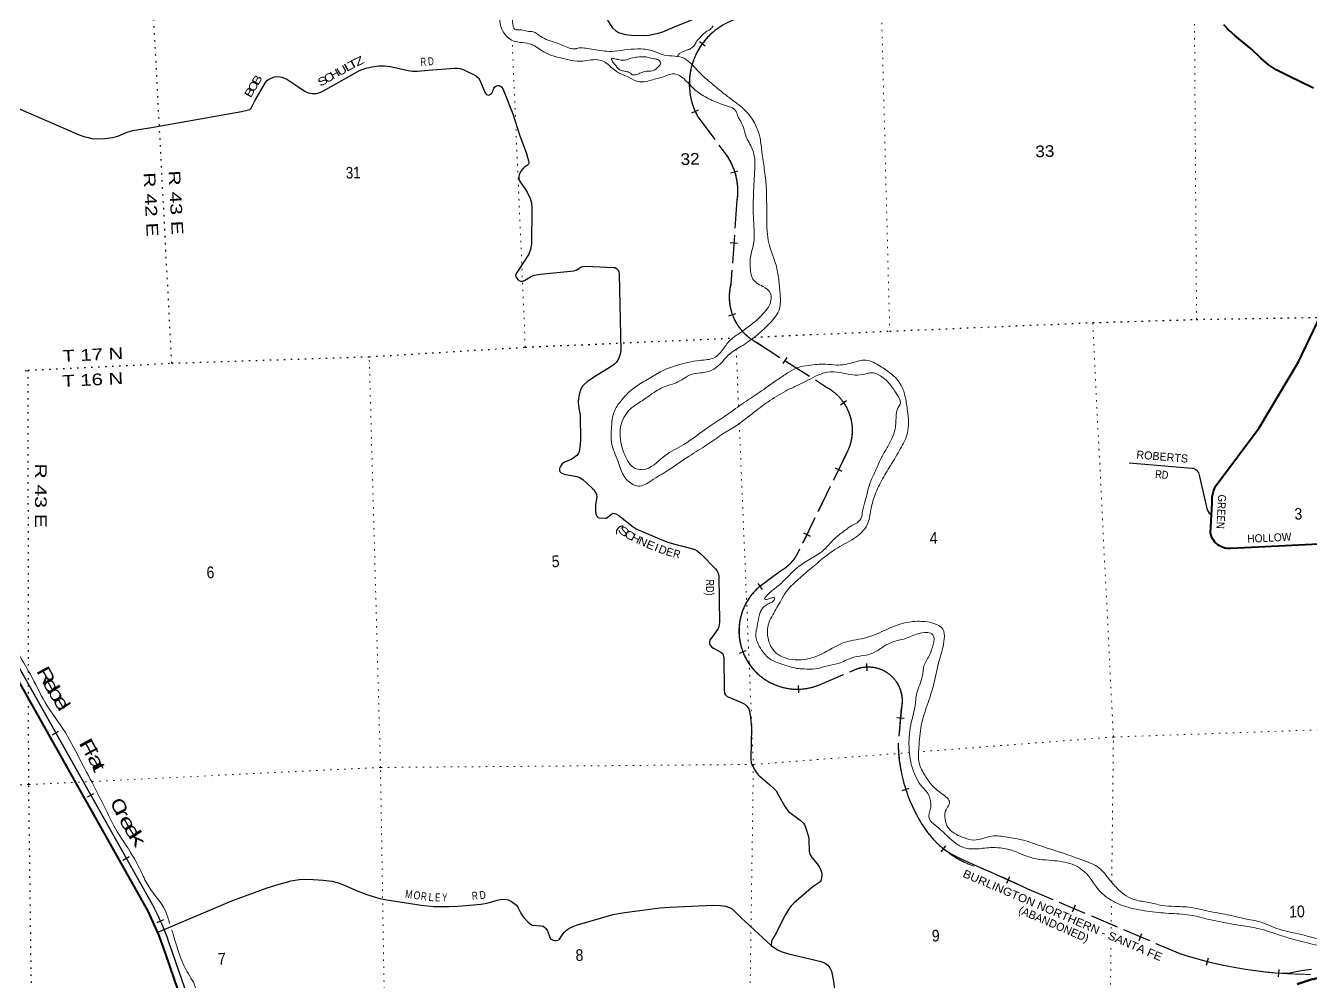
# Model space of a CAD drawing. Header units: feet. Extents: x 751810 to 1010326, y -353855 to -161247.
# Drawn here: x 889489 to 908761, y -205284 to -190935 of the extents above; entities that cross this region are included whole.
import ezdxf
from ezdxf.enums import TextEntityAlignment as Align

# ---------------------------------------------------------------- set-up
doc = ezdxf.new("R2010")
doc.units = ezdxf.units.FT
doc.header["$LTSCALE"] = 70
doc.linetypes.add('DOTTED', pattern=[1.5, 0.3, -1.2])
doc.linetypes.add('LONG_DASHED', pattern=[7.5, 6, -1.5])
for name, color, linetype, lineweight in [('23', 7, 'Continuous', 70), ('26', 7, 'Continuous', 40), ('29', 7, 'Continuous', 25), ('34', 7, 'Continuous', 25), ('39', 7, 'Continuous', 13), ('6', 7, 'DOTTED', 25), ('63', 7, 'Continuous', 25), ('7', 7, 'DOTTED', 13)]:
    doc.layers.add(name, color=color, linetype=linetype, lineweight=lineweight)
for name, color, linetype in [('27', 7, 'Continuous'), ('30', 7, 'Continuous'), ('41', 7, 'Continuous')]:
    doc.layers.add(name, color=color, linetype=linetype)

msp = doc.modelspace()

# ---------------------------------------------------------------- linework, layer by layer
at = {"layer": '23'}
msp.add_lwpolyline([(908547.89, -205312.83), (908758, -205243.62), (908974.2, -205196.76)], dxfattribs=at)
at = {"layer": '26'}
for points in [[(908792.2, -191871.26), (908415.36, -191685.35), (908362.62, -191662.49), (908234.93, -191595.66), (908114.93, -191515.85), (908003.93, -191423.93), (907865.95, -191286.34), (907676.22, -191129.7), (907614.95, -191083.61), (907529.2, -191006.56), (907451.98, -190920.96)], [(909184.8, -198697.15), (907553.35, -198775.56), (907529.02, -198776.52), (907499.13, -198774.86), (907469.57, -198770.09), (907440.67, -198762.26), (907412.75, -198751.44), (907386.11, -198737.77), (907361.05, -198721.39), (907337.84, -198702.48), (907316.73, -198681.24), (907297.96, -198657.91), (907281.72, -198632.75), (907268.21, -198606.04), (907257.56, -198578.05), (907249.9, -198549.11), (907274.07, -198086.86), (907272.73, -198049.36), (907275.43, -198005.35), (907282.71, -197961.86), (907294.5, -197919.37), (907310.67, -197878.34), (907331.03, -197839.23), (907978.89, -196966.14), (908566.97, -195977.35), (909018.23, -195036.42)], [(892030.92, -206142.19), (891553.48, -204763.59), (891484.99, -204572.72), (891324.98, -204218.43), (888927.19, -199955.24)]]:
    msp.add_lwpolyline(points, dxfattribs=at)
at = {"layer": '29'}
for p, q in [((898386.01, -194656.52), (898411.64, -195806.11)), ((906031.47, -197492.28), (906971.81, -197570.16)), ((891469.07, -204531.46), (892580.91, -204062.9))]:
    msp.add_line(p, q, dxfattribs=at)
for points in [[(898001.13, -190490.5), (898249.29, -190918.17), (898284.74, -190966.16), (898330.61, -191007.88), (898374.4, -191035), (898424.45, -191053.78), (898480.75, -191068.38), (898568.33, -191078.81), (898756.01, -191082.99), (898833.16, -191076.73), (898897.8, -191064.21), (898977.04, -191045.43), (899041.69, -191024.57), (899191.83, -190959.9), (899658.93, -190774.22), (899819.49, -190722.06), (899848.68, -190709.55), (899869.54, -190692.86), (900059.3, -190548.9)], [(893568.02, -191845.87), (893663.99, -191912.63), (893724.45, -191939.75), (893780.76, -191950.18), (893812.03, -191952.27), (893853.73, -191950.18), (893914.21, -191933.49), (893951.74, -191912.63), (894068.51, -191845.87), (894493.88, -191608.05), (894587.7, -191572.59), (894681.54, -191549.64), (894783.71, -191537.13), (894869.2, -191537.13), (894952.6, -191545.47), (895094.4, -191574.68), (895221.59, -191605.97), (895294.57, -191616.4), (895363.38, -191616.41), (895528.11, -191603.88), (895915.94, -191570.5), (895961.81, -191570.52), (895999.35, -191574.69), (896057.73, -191595.54), (896232.88, -191683.17), (896274.59, -191716.53), (896297.52, -191754.1), (896370.5, -191933.49), (896385.1, -191958.54), (896395.52, -191968.97), (896420.55, -191975.21), (896441.4, -191973.14), (896462.25, -191962.7), (896478.93, -191943.94), (896508.12, -191870.91), (896516.46, -191858.4), (896535.23, -191843.8), (896566.5, -191833.37), (896587.36, -191833.36), (896608.21, -191839.63), (896622.8, -191854.23), (896645.74, -191891.77), (896791.7, -192254.76), (896895.96, -192588.54), (896991.88, -192838.87)], [(887996.56, -191578.85), (890290.2, -192571.84), (890359.05, -192594.8), (890425.77, -192611.49), (890482.07, -192626.09), (890548.75, -192630.25), (890675.99, -192628.18), (890790.63, -192613.56), (890869.91, -192590.63), (891007.48, -192530.12), (891045.06, -192519.7), (891090.93, -192509.27), (891374.47, -192463.36), (892725.63, -192221.37), (892811.17, -192202.6), (892846.61, -192190.08), (892867.42, -192171.31), (892925.8, -192062.83), (893084.27, -191787.46), (893115.6, -191754.08), (893144.79, -191733.22), (893182.32, -191714.45), (893217.72, -191704.01), (893274.07, -191697.76), (893301.18, -191699.84), (893332.45, -191706.1), (893401.21, -191737.39), (893568.02, -191845.87)], [(896991.88, -192838.87), (897025.23, -192961.97), (897029.4, -192999.53), (897025.23, -193014.14), (897012.72, -193028.73), (896966.85, -193057.94), (896939.74, -193082.98), (896912.63, -193116.35), (896887.61, -193172.68), (896879.27, -193203.96), (896881.35, -193231.09), (896891.78, -193262.39), (896912.63, -193291.58), (896962.68, -193362.51), (897006.46, -193433.45), (897050.25, -193529.4), (897069.02, -193594.08), (897075.27, -193667.09), (897071.1, -194213.65), (897056.5, -194290.85), (897029.4, -194363.86), (896883.44, -194593.33), (896841.73, -194651.75), (896833.4, -194680.95), (896835.48, -194701.82), (896843.82, -194718.51), (896870.93, -194747.7), (896883.44, -194758.14), (896906.37, -194766.49), (896937.66, -194768.57), (896966.84, -194756.06), (897054.42, -194701.81), (897075.27, -194691.39), (897110.72, -194678.87), (897200.38, -194664.26), (897704.99, -194614.19), (897738.35, -194603.77), (897763.37, -194589.16), (897817.59, -194551.61), (897840.52, -194545.36), (897884.31, -194543.26), (898305.51, -194559.95), (898324.27, -194564.13), (898345.12, -194574.56), (898368.06, -194601.67), (898380.57, -194624.63), (898386.01, -194656.52)], [(898411.64, -195806.11), (898402.48, -195862.74), (898378.49, -195924.29), (898344.09, -195983.74), (898315.94, -196011.91), (898277.37, -196040.07), (898028.19, -196191.32), (897903.08, -196274.76), (897858.25, -196315.44), (897835.32, -196342.56), (897808.21, -196386.37), (897783.19, -196465.64), (897773.8, -196529.27), (897772.76, -196574.12), (897777.97, -196641.92), (897802.99, -196783.78), (897807.16, -197150.94), (897795.7, -197262.55), (897786.31, -197322), (897768.59, -197356.43), (897748.78, -197380.41), (897712.29, -197410.67), (897673.71, -197434.65), (897565.29, -197480.55), (897532.97, -197504.54), (897511.07, -197534.79), (897491.27, -197577.56), (897490.22, -197609.89), (897497.52, -197623.46), (897514.2, -197640.14), (897561.12, -197659.96), (897749.83, -197696.47), (897794.65, -197714.19), (897843.66, -197746.54), (897890.57, -197789.3), (897987.53, -197877.97), (898008.38, -197898.83), (898032.36, -197939.5), (898043.83, -197965.59), (898049.04, -198006.25), (898032.36, -198118.9), (898030.27, -198210.72), (898036.53, -198256.59), (898041.74, -198274.35), (898052.17, -198293.11), (898068.85, -198309.81), (898090.74, -198319.17), (898182.49, -198323.35), (898192.92, -198322.33), (898202.3, -198318.15), (898274.23, -198256.59), (898293, -198249.31), (898315.94, -198252.42), (898346.18, -198261.83), (898378.49, -198281.62), (898595.35, -198452.69), (898638.1, -198479.83), (898682.92, -198502.75)], [(906971.81, -197570.16), (906991.49, -197573.21), (907010.25, -197581.56), (907030.06, -197594.07), (907047.78, -197608.68), (907057.17, -197621.19), (907067.6, -197637.88), (907081.15, -197675.43), (907202.09, -198199.07), (907214.61, -198223.07), (907231.28, -198244.97), (907243.8, -198256.45), (907262.56, -198270.01)], [(898682.92, -198502.75), (899025.93, -198647.76), (899115.59, -198681.12), (899201.09, -198706.17), (899488.84, -198781.27), (899520.11, -198793.78), (899553.48, -198812.55), (899609.78, -198856.37), (899830.81, -199081.68), (899849.57, -199108.79), (899866.25, -199137.99), (899876.67, -199163.03), (899880.85, -199198.5), (899889.19, -199886.93), (899880.84, -199947.42), (899868.34, -199978.72), (899789.1, -200091.38), (899751.56, -200141.44), (899739.06, -200174.82), (899739.05, -200206.11), (899747.39, -200226.97), (899776.59, -200258.27), (899799.52, -200272.87), (899855.83, -200299.99), (899907.95, -200331.28), (899928.8, -200345.88), (899939.23, -200358.4), (899951.75, -200408.47), (899960.09, -200896.63), (899962.16, -200948.78), (899976.77, -200971.73), (900005.95, -200994.68), (900081.03, -201025.97), (900218.65, -201088.56)], [(900218.65, -201088.56), (900266.6, -201113.59), (900299.95, -201140.7), (900329.16, -201182.43), (900345.83, -201245.01), (900356.26, -201309.69), (900366.68, -201466.15), (900358.34, -201933.45), (900364.6, -201993.94), (900391.7, -202058.62), (900427.15, -202117.02), (900470.94, -202171.27), (900646.09, -202321.47), (900706.57, -202379.88), (900737.84, -202413.26), (900775.37, -202475.85), (900867.12, -202646.91), (900892.14, -202682.37), (900925.5, -202722.01), (901096.49, -202851.36), (901146.53, -202899.33), (901163.22, -202920.19), (901179.89, -202955.66), (901221.6, -203095.44), (901229.94, -203147.59), (901234.11, -203314.48), (901244.53, -203360.38), (901271.64, -203410.45), (901355.05, -203506.41), (901392.58, -203566.91), (901413.43, -203614.89)], [(901413.43, -203614.89), (901422.82, -203650.37), (901423.86, -203679.58), (901420.74, -203717.13), (901414.32, -203744.74), (901406.14, -203764.07), (901396.43, -203775.49), (901386.16, -203783.35), (901377.98, -203790.15), (901317.51, -203829.78), (901294.58, -203847.51), (901263.3, -203873.59), (901004.74, -204094.73), (900962, -204138.54), (900935.93, -204178.17), (900879.63, -204267.88), (900716.99, -204582.89), (900674.24, -204653.83), (900671.11, -204670.51), (900663.82, -204733.2)], [(892580.91, -204062.9), (893107.14, -203867.35), (893288.56, -203811.02), (893469.96, -203763.04), (893586.74, -203744.26), (893670.14, -203738), (893797.35, -203740.09), (893949.56, -203750.52), (894083, -203767.21), (894172.68, -203792.24), (894253.99, -203821.45), (894458.34, -203913.24), (894602.23, -203967.48), (894714.83, -204002.94), (894796.15, -204025.89), (894871.2, -204042.59), (895417.52, -204126.03), (895607.29, -204144.8), (895834.56, -204146.89), (895968.03, -204142.72), (896201.55, -204121.86), (896312.08, -204111.42), (896401.73, -204096.83), (896474.72, -204078.04), (896556.03, -204050.93), (896604.01, -204040.49), (896668.63, -204038.41), (896720.78, -204048.84), (896772.89, -204071.79)], [(896772.89, -204071.79), (896845.88, -204126.02), (896870.91, -204165.65), (896912.61, -204247.02), (896948.06, -204301.26), (897016.87, -204376.36), (897052.32, -204407.65), (897070.05, -204420.17), (897087.76, -204426.43), (897208.71, -204438.95), (897244.16, -204443.12), (897267.09, -204455.64), (897287.95, -204474.41), (897308.79, -204514.05), (897346.33, -204614.19), (897356.76, -204630.87), (897373.44, -204643.39), (897396.38, -204652.78), (897421.39, -204655.91), (897443.3, -204656.95), (897465.19, -204653.82), (897481.87, -204646.52), (897492.29, -204635.05), (897542.34, -204564.12), (897566.32, -204530.74), (897588.22, -204507.79), (897614.28, -204487.97), (897650.77, -204468.15), (897704.99, -204443.12), (897759.19, -204422.26), (898293, -204267.88), (898373.31, -204252.23), (898468.16, -204238.67), (898996.77, -204168.79), (899147.93, -204155.23), (899790.17, -204126.02), (899897.58, -204131.23), (899977.83, -204142.71), (900037.29, -204162.53), (900082.09, -204188.61), (900211.37, -204309.6), (900663.82, -204733.2)], [(900663.82, -204733.2), (900756.71, -204798.83), (900815.09, -204823.86), (900923.53, -204857.24), (901411.46, -204969.9), (901471.93, -204994.93), (901515.73, -205028.31), (901544.92, -205067.95), (901565.77, -205115.93), (901594.96, -205241.1), (901632.5, -205520.65)]]:
    msp.add_lwpolyline(points, dxfattribs=at)
at = {"layer": '34', "lineweight": 13}
for p, q in [((889014.35, -199906.22), (891412.14, -204169.41)), ((891647.97, -204730.86), (893750.12, -210800.81))]:
    msp.add_line(p, q, dxfattribs=at)
at = {"layer": '34'}
for p, q in [((889886.18, -201570.77), (889982.59, -201516.55)), ((890414.08, -202504.03), (890510.49, -202449.8)), ((890944.08, -203451.68), (891040.49, -203397.46)), ((891457.45, -204386.86), (891558.47, -204341.81))]:
    msp.add_line(p, q, dxfattribs=at)
for points in [[(888990.22, -199861.07), (891413.1, -204168.88), (891414.81, -204172.05), (891445.11, -204231.55), (891473.86, -204291.41), (891501.6, -204351.8), (891528.83, -204412.87), (891554.54, -204474.31), (891579.05, -204535.93), (891603.06, -204598.25), (891625.55, -204660.92), (891646.83, -204723.77), (891658.55, -204759.69)], [(891649.07, -204730.67), (893751.16, -210800.46), (893752, -210802.97), (893773.78, -210870.35), (893796.99, -210936.83), (893821.35, -211002.95), (893846.6, -211069.23), (893873.28, -211134.61), (893900.99, -211199.25), (893929.59, -211264.02), (893959.62, -211327.92), (893990.67, -211391.08), (894023.01, -211454.24), (894056.27, -211516.28), (894066.95, -211535.99)]]:
    msp.add_lwpolyline(points, dxfattribs=at)
at = {"layer": '34', "lineweight": 13}
msp.add_arc((888024.81, -205922.14), 3813.99, 18.17629, 27.30501, dxfattribs=at)
at = {"layer": '39'}
msp.add_line((901163.51, -200583.62), (901125.12, -200582.2), dxfattribs=at)
for points in [[(901330.17, -196193.95), (901040.08, -196337.9), (900887.07, -196413.15), (900611.83, -196580.83), (900404.73, -196734.31), (900138.6, -196935.97), (899938.64, -197059.01), (899697.59, -197223.62), (899434.44, -197390.93), (899120.19, -197602.13), (898868.82, -197759), (898669.64, -197841.71), (898590.19, -197815.94), (898448.77, -197677.2), (898367.8, -197470.1), (898272.7, -197196.93), (898268.18, -196983.44), (898318.17, -196705.81), (898430.12, -196541.14), (898608.38, -196368.38), (898808.28, -196243.33), (899008.37, -196124.31), (899245.52, -196030.36), (899415.58, -195984.82), (899592.18, -195955.2), (899708.82, -195943.55), (899810.85, -195916.23), (899938.2, -195793.41), (900039.05, -195661.32), (900182.95, -195552.1), (900336.81, -195438.54), (900474.54, -195325.48), (900562.45, -195232.08), (900637.96, -195128.99), (900663.09, -195027.45), (900654.7, -194951.13), (900538.58, -194847.89), (900377.14, -194713.8), (900356.11, -194619.73), (900353.6, -194406.18), (900400.02, -194209.27), (900407.16, -193981.32), (900395.36, -193727.75), (900399.12, -193455.57), (900418.25, -193092.22), (900417.6, -192939.08), (900358.91, -192735.32), (900305.51, -192638.21), (900204.3, -192363.21), (900168.13, -192301.85), (900141.54, -192224.07), (899932.54, -192117.64), (899730.2, -192031.16), (899526.5, -191900.39), (899358.02, -191734.27), (899216.45, -191656), (899072.34, -191692.68), (898890.37, -191744.63), (898687.58, -191775.05), (898536.42, -191713.2), (898444.44, -191673.7), (898313.06, -191599.15), (898238.41, -191532.92), (898090.67, -191450.81), (897838.95, -191464.6), (897506.73, -191418.39), (897253.82, -191327.43), (897066.8, -191214.28), (896794.85, -191160.17), (896647.52, -191025.64), (896603.1, -190760.99), (896681.08, -190540.93), (896734.82, -190319.61), (896811.44, -190055.26), (896863.71, -189852.12), (896934.66, -189600.04), (896970.32, -189381.29), (897002.01, -189164.68), (897016.86, -188990.9), (897083.82, -188871.95), (897149.44, -188775.21), (897253.98, -188566.44), (897330.52, -188431.07), (897357.54, -188325.44), (897272.82, -188259.53), (897184.32, -188201.79), (896957.43, -188103.98), (896407.67, -188001.99), (895919.55, -188002.9), (895483.22, -187982.06), (895176.17, -187967.32), (894914.87, -187997.53), (894585.28, -187971.4), (894250.45, -187971.62), (893824.44, -187958.53), (893525.35, -187808.52), (893304.6, -187648.04)], [(897069.55, -189789.36), (897041.87, -189939.35), (897037.95, -190074.49), (897041.32, -190118.73), (896998.94, -190118.02), (896931.94, -190103.95), (896895.71, -190238.08), (896864.06, -190390.2), (896822.02, -190532.57), (896790.07, -190674.62), (896780.28, -190816), (896791.24, -190910.38), (896813.73, -190986.27), (896918.95, -190997.14), (897006.35, -191018.63), (897095.32, -191025.97), (897208.44, -191097.06), (897443.34, -191192.61), (897640.8, -191272.6)], [(899793.9, -190934.84), (899747, -190991.35), (899684.47, -191027.43), (899623.14, -191083.94), (899565.42, -191145.27), (899537.76, -191181.34), (899504.09, -191242.67), (899463.21, -191272.73), (899444.76, -191285.88)], [(897640.8, -191272.6), (897669.31, -191279.22), (897699.6, -191282.31), (897734.83, -191281.69), (897750.9, -191275.51), (897782.43, -191267.48), (897813.96, -191266.24), (897841.15, -191268.1), (897887.31, -191271.22)], [(897887.31, -191271.22), (898001.03, -191290.33), (898268.21, -191320.4), (898465.21, -191298.22), (898660.44, -191284.15), (898876.99, -191307.72), (899028.03, -191365.54), (899178.02, -191389.14), (899332.04, -191412.62), (899547.41, -191595.43), (899800.55, -191825.45), (899959.85, -191955.58), (900096.18, -192060.21), (900269.9, -192199.97), (900496.65, -192622.25), (900525.29, -192832.98), (900561.27, -193085.8), (900589.75, -193357), (900596.49, -193642.96), (900597.1, -193860.6), (900607.42, -194065.84), (900640.81, -194234.1), (900678.83, -194355.87), (900743.26, -194549.37), (900780.14, -194765.89), (900798.59, -194972.9), (900786.86, -195182.86), (900646.1, -195394.76), (900457.82, -195569.84), (900238.82, -195729.75), (900052.91, -195850.34), (899804, -196087.74), (899634.19, -196141.33), (899499.48, -196155.56), (899265.2, -196277.64), (899045.75, -196356.94), (898829.97, -196490.54), (898665.92, -196600.39), (898541.73, -196694.9), (898406.36, -196950.98), (898404.04, -197138.47), (898445.67, -197312.52), (898495.6, -197427.88), (898596.4, -197557.79), (898730.64, -197593.96), (899071.21, -197385.98), (899354.45, -197216.04), (899731.59, -196950.51), (899964.88, -196796.22), (900229.43, -196608.71), (900484.4, -196437.63), (900752.92, -196247.99), (900911.11, -196144.37), (901056, -196067.36), (901224.29, -196029.94), (901481.93, -196011.93), (901643.7, -196025.1), (901888.63, -195987.33), (902081.17, -195951.18), (902297.74, -196041.25), (902460.58, -196155.14), (902613.18, -196329.81), (902675.22, -196511.3), (902707.58, -196711.83), (902705.79, -197048.45), (902601.92, -197279.37), (902454.27, -197529.78), (902318.16, -197761.7), (902210.44, -197998.79), (902158.05, -198197.91), (902104.31, -198419.23), (901902.97, -198628.97), (901627.42, -198786.58), (901430.22, -198933.72), (901233.57, -199098.98), (901052.79, -199255.69), (900888.57, -199426), (900796.53, -199582), (900672.07, -199799.45), (900617.52, -199928.09), (900608.76, -200037.19), (900691.34, -200296.64), (900929.54, -200434.41), (901117.51, -200446.77), (901419.46, -200360.9), (901737.09, -200193.93), (902057.61, -200121.59), (902360.71, -200007.47), (902669.8, -199891.15), (902917.24, -199869.43), (903103.75, -199899.97), (903235.5, -199986.6), (903258.14, -200133.02), (903190.5, -200427.33), (903108.65, -200784.54), (903002.19, -201128.41)], [(899444.76, -191285.88), (899395.21, -191301.85), (899266.5, -191380.38), (899254.7, -191401.91)], [(898413.47, -191452.97), (898475.94, -191451.05), (898535.84, -191431.07), (898635.99, -191407.84), (898736.62, -191400.71), (898807.4, -191406.59), (898909.03, -191431.68), (898965.82, -191442.02), (899007.92, -191499.17), (898979.04, -191544.4), (898884.29, -191611.8), (898789.63, -191616.73), (898711.78, -191643.31), (898645.89, -191665.49), (898579.45, -191669.55), (898546.35, -191642.35), (898487.23, -191622), (898438.49, -191611.41), (898379.25, -191587.04), (898343.64, -191543.79), (898306.01, -191500.62), (898278.45, -191457.13), (898271.48, -191427.11), (898322.11, -191433.61), (898374.81, -191442.07), (898414.84, -191451.04)], [(901125.12, -200582.2), (901075.17, -200579.07), (900823, -200512.26), (900645.09, -200433.09), (900519.98, -200299.9), (900433.87, -200056.68), (900452.7, -199947.27), (900484.04, -199785.08), (900538.97, -199668.52), (900605.95, -199616.07), (900665.54, -199586.03), (900708.83, -199550.43), (900715.96, -199519.98), (900683.53, -199514.94), (900629.55, -199530.7), (900567.27, -199538.67), (900623.3, -199458.35), (900766.9, -199339.05), (900902.19, -199211.96), (901060.98, -199061.97), (901254.71, -198933.07), (901444.47, -198806.32), (901585.19, -198658.9), (901722.74, -198539.8), (901874.82, -198434.35), (902008.84, -198331.48), (902033.47, -198213.83), (902073.18, -198061.46), (902143.94, -197803.34), (902215.4, -197633.87), (902298.59, -197451.94), (902380.74, -197302.3), (902464.78, -197148.56), (902515.06, -197011.99), (902536.68, -196795.69), (902555.52, -196686.28), (902603, -196590.1), (902540.36, -196454.99), (902489.47, -196373.92), (902343.41, -196215.18), (902177.77, -196141.67), (902029.33, -196168.41), (901890.28, -196172.69), (901507.74, -196130.04), (901330.17, -196193.95)], [(888028.15, -198945.75), (888271.2, -199144.53), (888475.43, -199275.83), (888840.13, -199509.23), (889051.66, -199728.05), (889212.13, -200019.82), (889387.19, -200362.64), (889584.12, -200712.75), (889810.24, -201135.8), (890050.94, -201485.92), (890291.64, -201923.56), (890510.47, -202339.32), (890670.93, -202652.96), (890831.4, -202973.9), (891086.69, -203375.07), (891225.28, -203637.65), (891334.69, -203849.18), (891582.69, -204213.88), (891645.92, -204402.17)], [(909208.05, -204820.82), (909180.63, -204817.8), (908891.88, -204742.04), (908517.81, -204646.74), (908312.18, -204584.55), (907980.25, -204481.9), (907742.86, -204436.81), (907475.25, -204392.64), (907184.92, -204331.04), (906943.2, -204276), (906625.7, -204249.49), (906301.97, -204217.13), (905975.06, -204146.58), (905733.62, -204035.1), (905534.24, -203847.76), (905416.21, -203682.11), (905211.84, -203529.19), (904909.16, -203459.9), (904556.79, -203414.31), (904307.73, -203317.18), (903979.29, -203262.79), (903753.96, -203281.82), (903553.71, -203263.8), (903314.71, -203099.85), (903121.74, -202924.41), (903032.07, -202828.41), (903053.52, -202672.57), (903057.47, -202603.93), (903012.54, -202454.17), (902899.4, -202316.57), (902824.61, -202179.82), (902776.52, -202058.36), (902741.11, -201890.17), (902732.48, -201608.29), (902756.97, -201420.11), (902817.47, -201156.26), (902849.29, -200943.67), (902928.42, -200695.37), (902959.57, -200527.14), (903041.36, -200365.41), (903091.33, -200218.77), (903086.76, -200069.78), (903013.17, -200037.78), (902840.48, -200063.25), (902668.55, -200132.6)], [(902668.55, -200132.6), (902389.48, -200222.23), (902253.02, -200311.07), (902085.59, -200376.68), (901904.96, -200406.42), (901773.44, -200458.83), (901669.82, -200500.31), (901489.56, -200542.13), (901322.24, -200583.62), (901163.51, -200583.62)], [(903002.19, -201128.41), (902914.47, -201425.34), (902878.41, -201763.01), (902890.46, -202024.63), (902984.68, -202203.11), (903110.71, -202366.5), (903284.3, -202502.23), (903336.72, -202567.13), (903278.69, -202714.01), (903270.42, -202839.22), (903312.35, -202956.83), (903528.75, -203107.37), (903703.54, -203150.36), (903965.99, -203091.9), (904200.43, -203106.86), (904445.94, -203153.72), (904721.01, -203244), (905046.96, -203348.85), (905344.76, -203456.58), (905576.05, -203566.35), (905741.05, -203750.71), (905866.34, -203889.94), (905986.31, -203987.02), (906119.27, -204047.42), (906326.18, -204085.39), (906517.15, -204129.9), (906721.36, -204145.78), (906986.22, -204165.85), (907246.14, -204222.34), (907538.3, -204277.84), (907767.87, -204331.24), (907987.12, -204376.89), (908278.99, -204488.83), (908522.85, -204547.83), (908872.49, -204635.83), (909112.07, -204686.9), (909332.84, -204716.38), (909523.32, -204744.78), (909635.55, -204721.18), (909804.11, -204758.31), (909835.38, -204773.31)], [(891676.8, -204496.46), (891692.1, -204542.11), (891859.86, -205030.81), (892004.52, -205283.96)], [(892004.52, -205283.96), (892036.09, -205373.49), (892071.35, -205471.16), (892107.79, -205607.08), (892117.66, -205731.73), (892119.82, -205802.2), (892118.15, -205945.33), (892078.77, -205976.78), (892027.18, -206004.56), (891958.6, -206045.64)]]:
    msp.add_spline(points, degree=3, dxfattribs=at)
at = {"layer": '6'}
for points in [[(891678.33, -195997.15), (891404.24, -190735.53), (891268.62, -188053.34)], [(900405.74, -195606.16), (902441.03, -195516.89), (905482.95, -195389.04), (907040.71, -195341.11), (909562.44, -195298.82)], [(878220.45, -196695.76), (878473.55, -196695.64), (881034.61, -196542.28), (884010.58, -196434.59), (886333.18, -196266.4), (889525.31, -196103.7), (891678.33, -195997.15), (894638.49, -195900.03), (896978.01, -195757.52), (900076.2, -195620.63)], [(889706.75, -211747.65), (889607.48, -207810.17), (889534.05, -202316.65), (889525.31, -196103.7)]]:
    msp.add_lwpolyline(points, dxfattribs=at)
at = {"layer": '63', "linetype": 'LONG_DASHED'}
msp.add_line((899587.23, -191170.29), (899676.49, -191235.61), dxfattribs=at)
at = {"layer": '63'}
for p, q in [((899475.8, -192243.34), (899576.75, -192198.13)), ((900061.06, -193144.04), (900166.35, -193110.13)), ((900050.49, -194188.39), (900160.81, -194196.36)), ((900028.75, -195287.74), (900132.88, -195250.43)), ((900842.3, -196004.35), (900901.75, -195911.07)), ((901702.37, -196619.61), (901793.44, -196556.83)), ((901625.05, -197568.47), (901724.48, -197616.94)), ((901146.84, -198543.28), (901246.26, -198591.75)), ((900463.48, -199302.39), (900529.75, -199390.95)), ((900186.91, -200348.86), (900289.97, -200308.69)), ((902102.75, -200610.16), (902098.19, -200499.64)), ((901076.77, -200941.4), (901074.16, -200830.82)), ((902548.24, -201311.33), (902658.42, -201321.09)), ((902626.33, -202405.4), (902731.7, -202371.75)), ((903211.53, -203324.64), (903281.35, -203238.85)), ((904197.78, -203796.4), (904243.31, -203695.59)), ((905181.38, -204225.62), (905224.83, -204123.91)), ((906178.83, -204654.61), (906222.29, -204552.9)), ((907191.46, -205024.88), (907219.34, -204917.84)), ((908271.38, -205202.19), (908279.55, -205091.88))]:
    msp.add_line(p, q, dxfattribs=at)
at = {"layer": '63', "linetype": 'LONG_DASHED', "lineweight": 13}
for p, q in [((899567.17, -192306.23), (899922.78, -192787.03)), ((900150, -193553.92), (900059.31, -194808.22)), ((900441.18, -195685.23), (901508.91, -196365.8)), ((901779.79, -197373.19), (901054.09, -198861.53)), ((900800.77, -199116.82), (900473.27, -199361.89)), ((901361.99, -200832.36), (901882.89, -200612.13)), ((902614.24, -201172.59), (902566.28, -201714.17)), ((904498.3, -203875.61), (906788.33, -204854))]:
    msp.add_line(p, q, dxfattribs=at)
at = {"layer": '63', "linetype": 'LONG_DASHED'}
for points in [[(899938.94, -190926.37), (899923.72, -190935.54), (899908.55, -190945.01), (899893.66, -190954.75), (899878.92, -190964.76), (899864.33, -190974.94), (899849.92, -190985.51), (899835.65, -190996.27), (899821.64, -191007.28), (899807.77, -191018.47), (899794.19, -191030.01), (899780.74, -191041.74), (899767.53, -191053.63), (899754.5, -191065.81), (899741.71, -191078.23), (899729.09, -191090.94), (899716.7, -191103.7), (899704.58, -191116.82), (899692.7, -191130.11), (899680.98, -191143.57), (899669.59, -191157.17), (899658.37, -191171.15), (899647.38, -191185.2), (899636.77, -191199.47), (899626.26, -191213.84), (899616.03, -191228.55), (899606.13, -191243.31), (899596.47, -191258.22), (899586.97, -191273.41), (899577.91, -191288.73), (899568.97, -191304.12), (899560.4, -191319.75), (899551.96, -191335.57), (899543.95, -191351.39), (899536.19, -191367.48), (899528.66, -191383.63), (899521.37, -191399.94), (899514.52, -191416.36), (899507.81, -191432.96), (899501.42, -191449.6), (899495.38, -191466.38), (899489.65, -191483.2), (899484.17, -191500.18), (899478.91, -191517.21), (899474.08, -191534.37), (899469.49, -191551.58), (899465.22, -191568.94), (899461.18, -191586.35), (899457.57, -191603.78), (899454.17, -191621.27), (899451.1, -191638.79), (899448.36, -191656.46), (899445.92, -191674.06), (899443.72, -191691.82), (899441.94, -191709.5), (899440.38, -191727.34)], [(899440.38, -191727.34), (899439.23, -191745.09), (899438.3, -191762.92), (899437.66, -191780.67), (899437.37, -191798.57), (899437.48, -191816.38), (899437.8, -191834.15), (899438.45, -191852.05), (899439.38, -191869.8), (899440.63, -191887.58), (899442.3, -191905.39), (899444.15, -191923.06), (899446.33, -191940.75), (899448.93, -191958.46), (899451.7, -191976.05), (899454.77, -191993.56), (899458.27, -192011.1), (899461.96, -192028.59), (899466.04, -192045.9), (899470.41, -192063.14), (899475.01, -192080.46), (899479.98, -192097.57), (899485.24, -192114.55), (899490.71, -192131.57), (899496.57, -192148.4), (899502.7, -192165.08), (899509.16, -192181.8), (899515.88, -192198.26), (899522.79, -192214.67), (899530.1, -192231), (899537.68, -192247.07), (899545.55, -192263.08), (899553.61, -192278.95), (899562.07, -192294.73), (899568.1, -192305.63), (899923.64, -192786.34), (899934.58, -192799), (899945.21, -192811.88), (899955.62, -192824.93), (899965.95, -192838.19), (899975.93, -192851.63), (899985.62, -192865.19), (899995.24, -192878.95), (900004.5, -192892.89), (900013.48, -192906.93), (900022.31, -192921.25), (900030.8, -192935.62), (900039.14, -192950.1), (900047.2, -192964.84), (900054.91, -192979.63), (900062.41, -192994.59), (900069.7, -193009.63), (900076.69, -193024.91), (900083.42, -193040.17), (900089.86, -193055.69), (900096.04, -193071.18), (900101.98, -193086.87), (900107.6, -193102.6), (900112.92, -193118.45), (900118.05, -193134.35), (900122.82, -193150.43), (900127.38, -193166.57), (900131.61, -193182.76), (900135.62, -193199), (900139.22, -193215.34), (900142.61, -193231.74), (900145.73, -193248.11), (900148.57, -193264.61), (900151.07, -193281.17), (900153.28, -193297.82), (900155.3, -193314.4), (900156.91, -193331.09), (900158.25, -193347.76), (900159.37, -193364.48), (900160.17, -193381.12), (900160.61, -193397.93), (900160.85, -193414.67), (900160.69, -193431.37), (900160.39, -193448.06), (900159.68, -193464.88), (900158.7, -193481.52), (900157.46, -193498.15), (900155.93, -193514.9), (900154.01, -193531.49), (900151.95, -193548.07), (900151.09, -193554.04), (900060.4, -194808.4), (900057.05, -194821.65), (900054.04, -194834.79), (900051.27, -194848), (900048.61, -194861.32), (900046.29, -194874.64), (900044.2, -194887.95), (900042.24, -194901.38), (900040.6, -194914.79), (900039.22, -194928.2), (900038.03, -194941.75), (900037.11, -194955.2), (900036.34, -194968.69), (900035.87, -194982.25), (900035.66, -194995.72)], [(900035.66, -194995.72), (900035.68, -195009.25), (900035.86, -195022.75), (900036.35, -195036.32), (900037.03, -195049.78), (900038, -195063.32), (900039.17, -195076.76), (900040.55, -195090.25), (900042.21, -195103.64), (900044.11, -195117.02), (900046.18, -195130.36), (900048.56, -195143.71), (900051.12, -195157.01), (900053.93, -195170.23), (900056.93, -195183.41), (900060.25, -195196.52), (900063.75, -195209.6), (900067.45, -195222.56), (900071.37, -195235.5), (900075.56, -195248.35), (900080.01, -195261.19), (900084.56, -195273.9), (900089.45, -195286.52), (900094.54, -195299.05), (900099.79, -195311.54), (900105.24, -195323.84), (900111.02, -195336.15), (900116.91, -195348.32), (900123.1, -195360.32), (900129.37, -195372.27), (900135.97, -195384.15), (900142.72, -195395.82), (900149.65, -195407.38), (900156.82, -195418.92), (900164.23, -195430.2), (900171.73, -195441.44), (900179.51, -195452.49), (900187.46, -195463.52), (900195.56, -195474.26), (900203.93, -195484.92), (900212.41, -195495.43), (900221.08, -195505.85), (900229.97, -195515.99), (900239.04, -195526.11), (900248.25, -195536.01), (900257.65, -195545.74), (900267.2, -195555.24), (900276.93, -195564.65), (900286.77, -195573.93), (900296.85, -195582.94), (900307.03, -195591.82), (900317.43, -195600.52), (900327.93, -195609.08), (900338.6, -195617.37), (900349.38, -195625.52), (900360.28, -195633.46), (900371.4, -195641.23), (900382.58, -195648.76), (900393.94, -195656.19), (900405.38, -195663.32), (900417.01, -195670.33), (900428.72, -195677.05), (900440.55, -195683.64), (900441.74, -195684.28), (901509.48, -196364.86), (901520.63, -196371.39), (901531.6, -196378.15), (901542.44, -196385.1), (901553.27, -196392.22), (901563.9, -196399.56), (901574.35, -196407.05), (901584.79, -196414.71), (901595.02, -196422.58), (901605.07, -196430.62), (901615.08, -196438.88), (901624.85, -196447.25), (901634.54, -196455.76), (901644.08, -196464.53), (901653.4, -196473.41), (901662.59, -196482.48), (901671.64, -196491.65), (901680.55, -196501.06), (901689.26, -196510.53), (901697.82, -196520.27), (901706.17, -196530.05), (901714.41, -196540.03), (901722.43, -196550.12), (901730.26, -196560.38), (901737.95, -196570.72), (901745.43, -196581.28), (901752.77, -196591.94), (901759.87, -196602.7), (901766.84, -196613.56), (901773.53, -196624.61), (901780.08, -196635.74), (901786.43, -196646.93), (901792.61, -196658.27), (901798.54, -196669.73), (901804.31, -196681.35), (901809.9, -196692.96), (901815.22, -196704.75)], [(901815.22, -196704.75), (901820.33, -196716.58), (901825.31, -196728.52), (901830.03, -196740.47), (901834.52, -196752.63), (901838.86, -196764.8), (901842.9, -196777.04), (901846.82, -196789.31), (901850.48, -196801.76), (901853.9, -196814.17), (901857.13, -196826.61), (901860.18, -196839.23), (901862.9, -196851.82), (901865.51, -196864.44), (901867.82, -196877.14), (901870.01, -196889.94), (901871.89, -196902.65), (901873.53, -196915.47), (901875.01, -196928.28), (901876.29, -196941.16), (901877.23, -196954.01), (901878.04, -196966.94), (901878.62, -196979.84), (901878.93, -196992.75), (901879.02, -197005.61), (901878.9, -197018.53), (901878.62, -197031.44), (901878, -197044.33), (901877.23, -197057.21), (901876.18, -197070.1), (901874.96, -197082.99), (901873.46, -197095.79), (901871.8, -197108.57), (901869.9, -197121.32), (901867.73, -197134.08), (901865.38, -197146.73), (901862.83, -197159.44), (901860.01, -197172), (901856.99, -197184.61), (901853.72, -197197.07), (901850.28, -197209.52), (901846.65, -197221.86), (901842.76, -197234.22), (901838.6, -197246.43), (901834.32, -197258.57), (901829.78, -197270.71), (901825.08, -197282.69), (901820.14, -197294.63), (901814.92, -197306.48), (901809.61, -197318.18), (901804.07, -197329.84), (901798.23, -197341.42), (901792.3, -197352.86), (901786.18, -197364.19), (901780.76, -197373.7), (901055.06, -198862.04), (901051.03, -198869.24), (901045.28, -198879.18), (901039.28, -198889.07), (901033.17, -198898.78), (901026.88, -198908.46), (901020.4, -198917.97), (901013.76, -198927.37), (901007.01, -198936.67), (901000.01, -198945.85), (900992.9, -198954.95), (900985.63, -198963.86), (900978.23, -198972.69), (900970.61, -198981.32), (900962.88, -198989.86), (900955.05, -198998.25), (900947.03, -199006.53), (900938.86, -199014.64), (900930.51, -199022.63), (900922.11, -199030.49), (900913.49, -199038.16), (900904.77, -199045.67), (900895.94, -199053.08), (900887.02, -199060.28), (900877.86, -199067.35), (900868.66, -199074.29), (900859.32, -199080.98), (900849.91, -199087.6), (900840.28, -199094.02), (900830.64, -199100.24), (900820.89, -199106.31), (900810.97, -199112.26), (900801.37, -199117.74), (900473.97, -199362.74), (900462.66, -199372.94), (900451.61, -199383.36), (900440.73, -199393.99), (900429.91, -199404.8), (900419.39, -199415.81), (900409.1, -199426.97), (900398.87, -199438.32), (900388.93, -199449.85), (900379.23, -199461.54), (900369.64, -199473.47), (900360.35, -199485.49), (900351.18, -199497.64)], [(900351.19, -199497.62), (900342.25, -199510.03), (900333.62, -199522.52), (900325.16, -199535.19), (900316.89, -199547.95), (900308.84, -199560.96), (900301.04, -199573.98), (900293.48, -199587.28), (900286.16, -199600.58), (900279.02, -199614.07), (900272.18, -199627.65), (900265.57, -199641.36), (900259.15, -199655.15), (900253.03, -199669.13), (900247.09, -199683.2), (900241.45, -199697.34), (900236, -199711.55), (900230.91, -199725.91), (900225.99, -199740.34), (900221.33, -199754.79), (900216.91, -199769.36), (900212.78, -199784.02), (900208.91, -199798.82), (900205.21, -199813.57), (900201.88, -199828.46), (900198.8, -199843.37), (900195.89, -199858.35), (900193.3, -199873.28), (900191.01, -199888.42), (900188.9, -199903.5), (900187.16, -199918.61), (900185.56, -199933.72), (900184.3, -199948.98), (900183.31, -199964.12), (900182.56, -199979.3), (900182.04, -199994.59), (900181.91, -200009.8), (900181.9, -200025), (900182.26, -200040.23), (900182.8, -200055.53), (900183.66, -200070.66), (900184.83, -200085.87), (900186.17, -200101.03), (900187.77, -200116.21), (900189.75, -200131.28), (900191.91, -200146.43), (900194.31, -200161.47), (900197.03, -200176.45), (900200.01, -200191.34), (900203.23, -200206.24), (900206.64, -200221.09), (900210.42, -200235.83), (900214.4, -200250.52), (900218.69, -200265.17), (900223.17, -200279.78), (900227.96, -200294.21), (900232.94, -200308.59), (900238.18, -200322.86), (900243.72, -200337.08), (900249.47, -200351.15), (900255.46, -200365.21), (900261.71, -200379.05), (900268.2, -200392.89), (900274.96, -200406.51), (900281.9, -200420.08), (900289.05, -200433.47), (900296.49, -200446.82), (900304.21, -200459.94), (900312.06, -200472.94), (900320.21, -200485.9), (900328.51, -200498.62), (900337.04, -200511.22), (900345.91, -200523.67), (900354.85, -200535.92), (900364.04, -200548.08), (900373.55, -200560.06), (900383.13, -200571.87), (900392.9, -200583.49), (900403, -200594.95), (900413.23, -200606.29), (900423.65, -200617.35), (900434.28, -200628.22), (900445.1, -200639.04), (900456.11, -200649.57), (900467.26, -200659.86), (900478.61, -200670.09), (900490.14, -200680.03), (900501.83, -200689.73), (900513.76, -200699.32), (900525.78, -200708.6), (900537.92, -200717.76), (900550.32, -200726.7), (900562.81, -200735.33), (900575.48, -200743.79), (900588.24, -200752.07), (900601.25, -200760.11), (900614.27, -200767.91), (900627.57, -200775.48), (900640.87, -200782.79), (900654.37, -200789.94), (900667.94, -200796.78)], [(900667.94, -200796.78), (900681.66, -200803.39), (900695.44, -200809.8), (900709.43, -200815.92), (900723.49, -200821.86), (900737.63, -200827.51), (900751.84, -200832.96), (900766.2, -200838.05), (900780.64, -200842.96), (900795.08, -200847.62), (900809.66, -200852.05), (900824.32, -200856.17), (900839.11, -200860.05), (900853.86, -200863.75), (900868.75, -200867.07), (900883.66, -200870.16), (900898.64, -200873.07), (900913.57, -200875.65), (900928.71, -200877.95), (900943.79, -200880.06), (900958.9, -200881.79), (900974.01, -200883.4), (900989.27, -200884.65), (901004.42, -200885.65), (901019.59, -200886.4), (901034.88, -200886.91), (901050.09, -200887.04), (901065.29, -200887.05), (901080.52, -200886.7), (901095.82, -200886.15), (901110.95, -200885.29), (901126.16, -200884.13), (901141.32, -200882.79), (901156.5, -200881.19), (901171.57, -200879.21), (901186.72, -200877.05), (901201.75, -200874.65), (901216.74, -200871.92), (901231.63, -200868.94), (901246.53, -200865.73), (901261.38, -200862.31), (901276.12, -200858.53), (901290.81, -200854.55), (901305.46, -200850.27), (901320.07, -200845.79), (901334.5, -200841), (901348.88, -200836.01), (901361.59, -200831.34), (901882.42, -200611.13), (901890.27, -200607.06), (901898.22, -200603.16), (901906.24, -200599.4), (901914.36, -200595.7), (901922.52, -200592.21), (901930.7, -200588.88), (901938.98, -200585.61), (901947.32, -200582.55), (901955.67, -200579.65), (901964.15, -200576.86), (901972.59, -200574.25), (901981.09, -200571.73), (901989.69, -200569.39), (901998.27, -200567.23), (902006.91, -200565.21), (902015.56, -200563.3), (902024.3, -200561.57), (902033, -200559.98), (902041.8, -200558.56), (902050.55, -200557.29), (902059.38, -200556.16), (902068.19, -200555.2), (902077.02, -200554.39), (902085.85, -200553.71), (902094.74, -200553.23), (902103.63, -200552.86), (902112.48, -200552.68), (902121.36, -200552.61), (902130.24, -200552.77), (902139.11, -200553.03), (902147.94, -200553.44), (902156.8, -200554.01), (902165.64, -200554.75), (902174.51, -200555.67), (902183.31, -200556.67), (902192.12, -200557.89), (902200.89, -200559.25), (902209.64, -200560.74), (902218.33, -200562.37), (902227.05, -200564.22), (902235.71, -200566.15), (902244.31, -200568.29), (902252.89, -200570.5), (902261.47, -200572.93), (902269.94, -200575.49), (902278.36, -200578.18), (902286.81, -200581.03), (902295.14, -200584.07), (902303.44, -200587.16), (902311.67, -200590.47), (902319.9, -200593.9), (902327.99, -200597.46)], [(902327.99, -200597.46), (902336.05, -200601.21), (902344.04, -200605.04), (902352, -200609.01), (902359.82, -200613.17), (902367.64, -200617.45), (902375.35, -200621.83), (902382.98, -200626.38), (902390.49, -200631.05), (902397.96, -200635.85), (902405.36, -200640.75), (902412.64, -200645.83), (902419.84, -200651), (902426.95, -200656.33), (902434.01, -200661.76), (902440.9, -200667.33), (902447.73, -200672.98), (902454.45, -200678.75), (902461.07, -200684.7), (902467.57, -200690.7), (902474.02, -200696.84), (902480.29, -200703.09), (902486.53, -200709.46), (902492.57, -200715.92), (902498.55, -200722.49), (902504.4, -200729.12), (902510.16, -200735.92), (902515.74, -200742.81), (902521.23, -200749.75), (902526.63, -200756.84), (902531.87, -200763.97), (902537, -200771.2), (902541.99, -200778.59), (902546.84, -200785.96), (902551.6, -200793.47), (902556.2, -200801.11), (902560.67, -200808.74), (902565.01, -200816.46), (902569.2, -200824.31), (902573.31, -200832.2), (902577.2, -200840.15), (902580.97, -200848.18), (902584.66, -200856.29), (902588.16, -200864.45), (902591.48, -200872.63), (902594.75, -200880.91), (902597.82, -200889.25), (902600.71, -200897.6), (902603.51, -200906.08), (902606.11, -200914.52), (902608.64, -200923.02), (902610.97, -200931.62), (902613.14, -200940.2), (902615.15, -200948.85), (902617.07, -200957.49), (902618.79, -200966.23), (902620.38, -200974.93), (902621.8, -200983.73), (902623.07, -200992.49), (902624.21, -201001.31), (902625.16, -201010.12), (902625.97, -201018.95), (902626.65, -201027.78), (902627.13, -201036.67), (902627.5, -201045.56), (902627.68, -201054.41), (902627.75, -201063.28), (902627.6, -201072.17), (902627.33, -201081.04), (902626.92, -201089.87), (902626.36, -201098.73), (902625.61, -201107.58), (902624.7, -201116.44), (902623.7, -201125.25), (902622.48, -201134.05), (902621.11, -201142.82), (902619.63, -201151.57), (902617.99, -201160.26), (902616.16, -201168.98), (902615.33, -201172.76), (902567.38, -201714.2), (902568.43, -201754.99), (902570.4, -201795.58), (902573.08, -201836.15), (902576.22, -201876.95), (902580.29, -201917.5), (902585.06, -201957.8), (902590.31, -201998.33), (902596.48, -202038.6), (902603.34, -202078.63), (902610.92, -202118.88), (902619.18, -202158.64), (902627.91, -202198.39), (902637.57, -202238.13), (902647.92, -202277.38), (902658.98, -202316.63), (902670.49, -202355.63), (902682.95, -202394.61), (902695.85, -202433.11), (902709.69, -202471.59), (902723.99, -202509.6)], [(902723.99, -202509.6), (902738.99, -202547.61), (902754.68, -202585.12), (902771.06, -202622.38), (902787.91, -202659.41), (902805.69, -202696.18), (902823.93, -202732.72), (902842.85, -202768.76), (902862.25, -202804.57), (902882.56, -202839.89), (902903.34, -202874.97), (902924.57, -202909.58), (902946.51, -202943.93), (902969.12, -202977.79), (902969.26, -202977.97), (902983.96, -202999.27), (902999.06, -203020.1), (903014.52, -203040.68), (903030.31, -203061.22), (903046.5, -203081.29), (903062.98, -203101), (903079.79, -203120.67), (903096.99, -203139.87), (903114.49, -203158.7), (903132.44, -203177.41), (903150.58, -203195.63), (903168.96, -203213.68), (903187.83, -203231.39), (903206.91, -203248.61), (903226.36, -203265.58), (903245.96, -203282.26), (903266.05, -203298.61), (903361.92, -203355.04), (903499.22, -203426.02), (903841.81, -203581.58), (903963.26, -203631.01), (904089.64, -203691.6), (904258.99, -203767.16), (904428.89, -203840.03), (904498.76, -203874.61), (906788.71, -204852.97), (906896.2, -204886.96), (907003.91, -204918.3), (907112.21, -204947.81), (907221.52, -204976.29), (907331.01, -205002.12), (907440.49, -205025.91), (907550.97, -205048.67), (907661.63, -205068.78), (907772.27, -205086.85), (907884.11, -205103.28), (907995.32, -205117.48), (908106.93, -205130.45), (908219.32, -205140.96), (908331.09, -205149.24), (908441.12, -205140.87), (908532.77, -205122.54), (908642.75, -205103.41), (908762.29, -205087.47)]]:
    msp.add_lwpolyline(points, dxfattribs=at)
at = {"layer": '63', "linetype": 'LONG_DASHED', "lineweight": 13}
for centre, radius, start, end in [((900459, -191805.67), 1022.7, 101.59997, 209.30404), ((899201.96, -193417.7), 957.78, 351.82379, 41.18401), ((900810.51, -195002.77), 775.98, 165.47994, 241.57884), ((901139.32, -197005.29), 738.61, 330.12633, 59.97454), ((900477.56, -198542.77), 658.78, 299.38141, 331.06228), ((901054.62, -200014.33), 873.87, 131.7024, 290.59324), ((902119.22, -201061.14), 507.41, 347.31277, 117.75871), ((904901.46, -201667.76), 2335.64, 181.13856, 214.14159), ((904190.2, -202145.47), 1478.85, 214.28878, 256.35971), ((900200.63, -212627.8), 9750.43, 63.84714, 68.07449), ((908766.56, -198719.51), 6445.57, 252.12671, 272.96499)]:
    msp.add_arc(centre, radius, start, end, dxfattribs=at)
at = {"layer": '7'}
for p, q in [((896978.01, -195757.52), (896780.88, -191149.55)), ((900139.41, -195784.44), (900174.89, -196642.8)), ((905761.04, -204479.3), (905765.94, -204056.26))]:
    msp.add_line(p, q, dxfattribs=at)
for points in [[(907040.71, -195341.11), (907005.53, -190372.42), (906964.93, -184831.55), (906721.37, -179381.56), (906416.15, -173959.67), (906148.65, -168715.98), (906005.33, -165282.64)], [(902195.35, -183941.76), (902161.09, -184926.95), (902306.36, -190263.07), (902441.03, -195516.89)], [(905769.09, -203784.46), (905794.34, -201604.77), (905482.95, -195389.04)], [(894987.88, -211541), (894896.32, -207480.18), (894807.03, -202061.72), (894638.49, -195900.03)], [(900185.39, -196896.8), (900397.07, -202016.7), (900319.45, -207385.88), (900404.11, -211327.81)], [(909809.16, -201463.58), (905794.34, -201604.77), (902873.72, -201827.68)], [(902731.96, -201838.5), (900397.07, -202016.7), (894807.03, -202061.72), (889534.05, -202316.65), (884178.21, -202632.58), (878508.14, -202764.71)], [(905838.39, -211112.61), (905730.68, -207100.49), (905758.55, -204694.38)]]:
    msp.add_lwpolyline(points, dxfattribs=at)

# ---------------------------------------------------------------- texts
at = {"layer": '27'}
for s, rotation, width, p in [('GREEN', 267.007, 0.9, (907365.21, -197965.55)), ('HOLLOW', 2.752, 0.95, (907804.06, -198690.91))]:
    msp.add_text(s, height=120, rotation=rotation, dxfattribs=dict(at, width=width)).set_placement(p)
at = {"layer": '30'}
for s, rotation, width, p in [('U', 29.209, 1.25, (894255.52, -191659.17)), ('L', 29.209, 1.5, (894358.31, -191597.92)), ('T', 29.209, 1.5, (894424.06, -191563.32)), ('Z', 26.704, 1.4, (894516.1, -191517.74)), ('R', 4.919, 0.75, (895454.71, -191535.17)), ('D', 4.919, 0.75, (895567.68, -191528.18)), ('B', 60.08, 1.35, (893007.08, -191777.79)), ('S', 29.758, 1.35, (893968.59, -191816.6)), ('C', 29.209, 1.2, (894060.75, -191764.56)), ('H', 29.209, 1.15, (894151.37, -191712.2)), ('B', 60.08, 1.35, (892896.19, -191963.94)), ('O', 60.08, 1.2, (892950.94, -191873.57)), ('RD', 355.266, 0.85, (906515.3, -197728.02)), ('(', 321.732, 1.4, (898349.15, -198519.47)), ('S', 321.732, 1.6, (898419.38, -198565.88)), ('C', 323.732, 1.4, (898511.16, -198627.72)), ('H', 331.416, 1.15, (898608.06, -198679.03)), ('N', 337.083, 1.1, (898717.4, -198730.13)), ('E', 337.083, 1.15, (898833.71, -198780.94)), ('I', 337.083, 1.1, (898923.2, -198815.88)), ('R', 345.373, 0.9, (899235.11, -198916.58)), ('RD)', 270.694, 0.85, (899687.83, -199363.25)), ('M', 351.316, 0.8, (895223.92, -204020.6)), ('O', 351.316, 0.8, (895345.81, -204039.2)), ('R', 354.351, 0.75, (895452.81, -204054.16)), ('L', 354.351, 0.9, (895562.36, -204064.99)), ('E', 357.973, 0.75, (895663.59, -204070.34)), ('Y', 359.473, 0.7, (895769.24, -204071.28)), ('R', 5.396, 0.75, (896226.11, -204044.21)), ('D', 9.244, 0.8, (896347.3, -204031.26))]:
    msp.add_text(s, height=120, rotation=rotation, dxfattribs=dict(at, width=width)).set_placement(p, align=Align.CENTER)
for s, rotation, p in [('ROBERTS', 355.266, (906521.71, -197458.04)), ('D', 339.591, (899018.95, -198852.9)), ('E', 343.67, (899126.86, -198887.62))]:
    msp.add_text(s, height=120, rotation=rotation, dxfattribs=at).set_placement(p, align=Align.CENTER)
at = {"layer": '41'}
for s, rotation, width, p in [('R', 298.523, 1.4, (889641.92, -200611.85)), ('e', 298.106, 1.45, (889731.62, -200777.69)), ('b', 302.182, 1.65, (889797.01, -200904.9)), ('e', 300.109, 1.5, (889884.72, -201041.97)), ('l', 302.447, 1.3, (889960.27, -201170.99)), ('F', 298.373, 1.75, (890276.9, -201685.61)), ('l', 298.06, 1.15, (890362.39, -201843.45)), ('a', 297.898, 1.5, (890406.51, -201912.3)), ('t', 297.621, 1.3, (890478.24, -202060.8)), ('C', 296.631, 1.25, (890745.01, -202578.12)), ('r', 296.588, 1.55, (890819.62, -202724.62)), ('e', 300.304, 1.5, (890875.45, -202843.01)), ('e', 302.229, 1.55, (890943.64, -202967.14)), ('k', 302.72, 1.75, (891015.85, -203079.85))]:
    msp.add_text(s, height=200, rotation=rotation, dxfattribs=dict(at, width=width)).set_placement(p)
at = {"layer": '6'}
for s, rotation, width, p in [('R 42 E', 272.982, 1.35, (891254.08, -193139.18)), ('R 43 E', 272.982, 1.35, (891628.14, -193111.35)), ('T 17 N', 2.833, 1.3, (890042.5, -195977.98)), ('T 16 N', 2.833, 1.3, (890041.53, -196353.49)), ('R 43 E', 270.081, 1.35, (889627.28, -197501.42))]:
    msp.add_text(s, height=175, rotation=rotation, dxfattribs=dict(at, width=width)).set_placement(p)
at = {"layer": '63', "width": 1.1}
msp.add_text('BURLINGTON NORTHERN - SANTA FE', height=120, rotation=336.866, dxfattribs=at).set_placement((903525.81, -203699.05))
at = {"layer": '63'}
msp.add_text('(ABANDONED)', height=120, rotation=336.866, dxfattribs=at).set_placement((904360.62, -204245.23))
at = {"layer": '7'}
for s, width, p in [('32', 1.1, (899308.78, -193025.61)), ('33', 1.1, (904625.73, -192909.15)), ('31', 0.85, (894289.93, -193229.52)), ('3', 0.9, (908511.15, -198345.48)), ('4', 0.9, (903043.01, -198707.75)), ('5', 0.9, (897376.17, -199058.32)), ('6', 0.9, (892202.06, -199223.88)), ('10', 0.9, (908431.06, -204313.54)), ('9', 0.9, (903074.62, -204672.97)), ('7', 0.9, (892372.83, -205019.48)), ('8', 0.9, (897733.79, -204965.07))]:
    msp.add_text(s, height=175, rotation=1.762, dxfattribs=dict(at, width=width)).set_placement(p)

doc.saveas('drawing.dxf')
